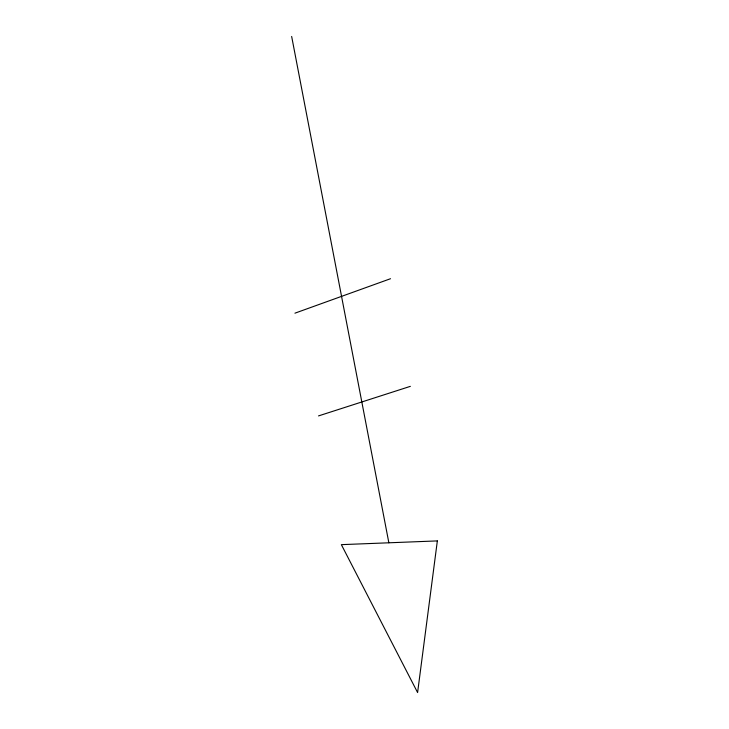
<?xml version="1.0" encoding="UTF-8"?>
<svg xmlns="http://www.w3.org/2000/svg" width="729" height="729" viewBox="0 0 729 729"><rect width="100%" height="100%" fill="white"/><g stroke="black" fill="none" stroke-linecap="round" stroke-linejoin="round"><path stroke-width="1.09" d="M294.935 313.178L390.525 278.715M318.509 415.913L410.354 386.352M291.655 36.45L388.858 542.795M437.345 540.909L417.599 692.55L341.354 544.645L437.345 540.909"/></g></svg>
